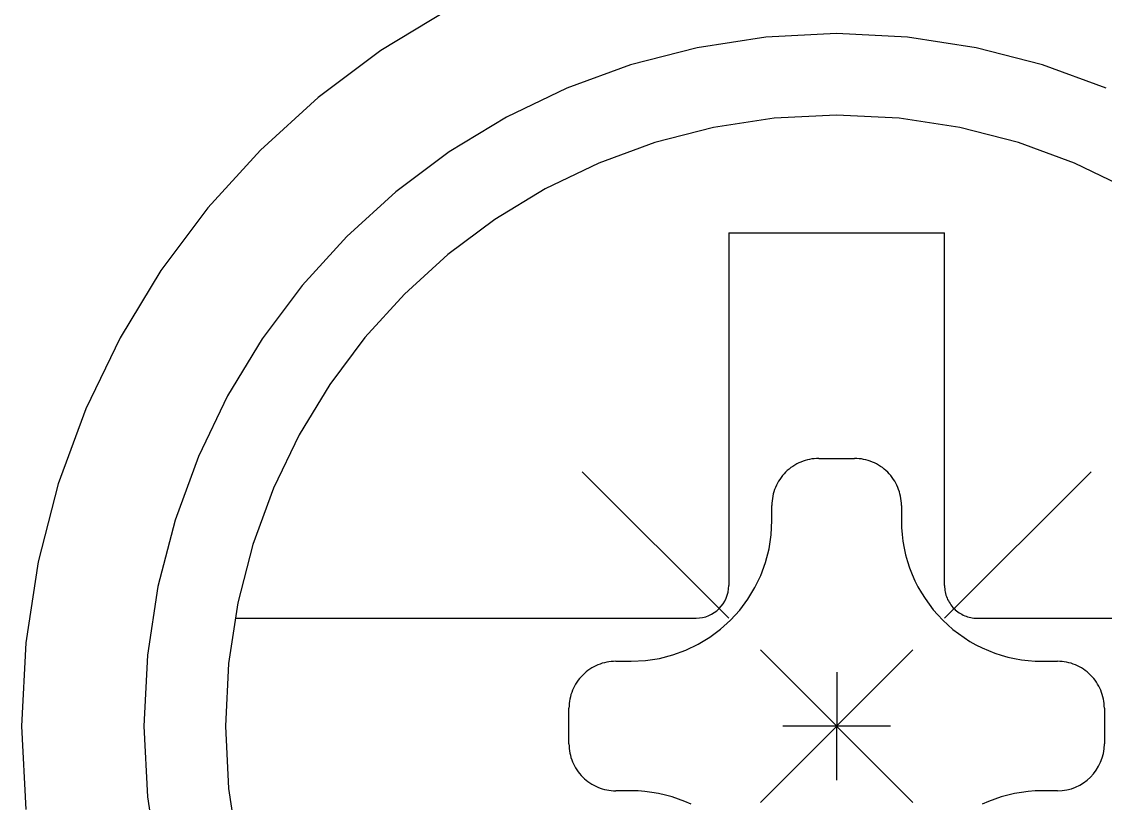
# Model space of a CAD drawing. Header units: millimetres. Extents: x -208796 to -83323, y 30910 to 103951.
# Drawn here: x -100255.7 to -100249.65, y 36505.33 to 36509.7 of the extents above; entities that cross this region are included whole.
import ezdxf

# ---------------------------------------------------------------- set-up
doc = ezdxf.new("R2010")
doc.units = ezdxf.units.MM
doc.header["$LTSCALE"] = 3

# ---------------------------------------------------------------- blocks, each defined once
blk = doc.blocks.new('*U99')
for p, q in [((-2.172, 11.7016), (-2.5476, 11.4734)), ((15.8, 11.7016), (15.4244, 11.4734)), ((-0.3961, 11.5479), (-0.7806, 11.4893)), ((0, 11.5678), (-0.3961, 11.5479)), ((0.3958, 11.5479), (0, 11.5678)), ((0, 11.5678), (0, 11.5678)), ((0.7804, 11.4893), (0.3958, 11.5479)), ((17.5759, 11.5479), (17.1914, 11.4893)), ((17.972, 11.5678), (17.5759, 11.5479)), ((18.3678, 11.5479), (17.972, 11.5678)), ((17.972, 11.5678), (17.972, 11.5678)), ((18.7524, 11.4893), (18.3678, 11.5479)), ((-2.5476, 11.4734), (-2.8984, 11.2111)), ((-0.7806, 11.4893), (-1.1518, 11.3939)), ((1.1515, 11.3939), (0.7804, 11.4893)), ((15.4244, 11.4734), (15.0736, 11.2111)), ((17.1914, 11.4893), (16.8202, 11.3939)), ((19.1235, 11.3939), (18.7524, 11.4893)), ((-1.1518, 11.3939), (-1.5076, 11.2636)), ((1.5074, 11.2636), (1.1515, 11.3939)), ((16.8202, 11.3939), (16.4644, 11.2636)), ((19.4794, 11.2636), (19.1235, 11.3939)), ((-2.8984, 11.2111), (-3.2218, 10.9169)), ((-1.5076, 11.2636), (-1.8463, 11.1006)), ((15.0736, 11.2111), (14.7502, 10.9169)), ((16.4644, 11.2636), (16.1257, 11.1006)), ((-1.8463, 11.1006), (-2.1655, 10.9065)), ((-0.3496, 11.0947), (-0.6889, 11.0428)), ((0, 11.1122), (-0.3496, 11.0947)), ((0.3493, 11.0947), (0, 11.1122)), ((0, 11.1122), (0, 11.1122)), ((0.6886, 11.0428), (0.3493, 11.0947)), ((16.1257, 11.1006), (15.8065, 10.9065)), ((17.6224, 11.0947), (17.2831, 11.0428)), ((17.972, 11.1122), (17.6224, 11.0947)), ((18.3213, 11.0947), (17.972, 11.1122)), ((17.972, 11.1122), (17.972, 11.1122)), ((18.6606, 11.0428), (18.3213, 11.0947)), ((-0.6889, 11.0428), (-1.0164, 10.9587)), ((1.016, 10.9587), (0.6886, 11.0428)), ((17.2831, 11.0428), (16.9556, 10.9587)), ((18.988, 10.9587), (18.6606, 11.0428)), ((-3.2218, 10.9169), (-3.516, 10.5934)), ((-2.1655, 10.9065), (-2.4637, 10.6836)), ((-1.0164, 10.9587), (-1.3303, 10.8437)), ((1.33, 10.8437), (1.016, 10.9587)), ((14.7502, 10.9169), (14.456, 10.5934)), ((15.8065, 10.9065), (15.5083, 10.6836)), ((16.9556, 10.9587), (16.6417, 10.8437)), ((19.302, 10.8437), (18.988, 10.9587)), ((-1.3303, 10.8437), (-1.6291, 10.6999)), ((1.6286, 10.6999), (1.33, 10.8437)), ((16.6417, 10.8437), (16.3429, 10.6999)), ((19.6006, 10.6999), (19.302, 10.8437)), ((-2.4637, 10.6836), (-2.7386, 10.4336)), ((-1.6291, 10.6999), (-1.9108, 10.5287)), ((15.5083, 10.6836), (15.2334, 10.4336)), ((16.3429, 10.6999), (16.0612, 10.5287)), ((-3.516, 10.5934), (-3.7783, 10.2426)), ((14.456, 10.5934), (14.1937, 10.2426)), ((-1.9108, 10.5287), (-2.1739, 10.3321)), ((16.0612, 10.5287), (15.7981, 10.3321)), ((-2.7386, 10.4336), (-2.9886, 10.1587)), ((-0.6033, 10.4528), (-0.6033, 8.4809)), ((-0.6033, 10.4528), (0.6033, 10.4528)), ((0.6033, 8.4809), (0.6033, 10.4528)), ((15.2334, 10.4336), (14.9834, 10.1587)), ((17.3687, 10.4528), (17.3687, 8.4809)), ((17.3687, 10.4528), (18.5753, 10.4528)), ((18.5753, 8.4809), (18.5753, 10.4528)), ((-2.1739, 10.3321), (-2.4164, 10.1114)), ((15.7981, 10.3321), (15.5556, 10.1114)), ((-3.7783, 10.2426), (-4.0065, 9.867)), ((14.1937, 10.2426), (13.9655, 9.867)), ((-2.9886, 10.1587), (-3.2115, 9.8605)), ((14.9834, 10.1587), (14.7605, 9.8605)), ((-2.4164, 10.1114), (-2.6371, 9.8689)), ((15.5556, 10.1114), (15.3349, 9.8689)), ((-4.0065, 9.867), (-4.1983, 9.4686)), ((-3.2115, 9.8605), (-3.4056, 9.5413)), ((-2.6371, 9.8689), (-2.8337, 9.6058)), ((13.9655, 9.867), (13.7737, 9.4686)), ((14.7605, 9.8605), (14.5664, 9.5413)), ((15.3349, 9.8689), (15.1383, 9.6058)), ((-2.8337, 9.6058), (-3.0049, 9.3241)), ((15.1383, 9.6058), (14.9671, 9.3241)), ((-3.4056, 9.5413), (-3.5686, 9.2026)), ((14.5664, 9.5413), (14.4034, 9.2026)), ((-4.1983, 9.4686), (-4.3516, 9.0501)), ((13.7737, 9.4686), (13.6204, 9.0501)), ((-3.0049, 9.3241), (-3.1487, 9.0253)), ((14.9671, 9.3241), (14.8233, 9.0253)), ((-3.5686, 9.2026), (-3.6989, 8.8468)), ((-0.2345, 9.1546), (-0.2452, 9.1476)), ((-0.2233, 9.1609), (-0.2345, 9.1546)), ((-0.2118, 9.1666), (-0.2233, 9.1609)), ((-0.2, 9.1717), (-0.2118, 9.1666)), ((-0.1881, 9.1765), (-0.2, 9.1717)), ((-0.1759, 9.1804), (-0.1881, 9.1765)), ((-0.1636, 9.1839), (-0.1759, 9.1804)), ((-0.151, 9.1866), (-0.1636, 9.1839)), ((-0.1384, 9.1889), (-0.151, 9.1866)), ((-0.1255, 9.1904), (-0.1384, 9.1889)), ((-0.1126, 9.1913), (-0.1255, 9.1904)), ((-0.0995, 9.1916), (-0.1126, 9.1913)), ((-0.0995, 9.1916), (-0.0995, 9.1916)), ((-0.0995, 9.1916), (0.0996, 9.1916)), ((0.1125, 9.1913), (0.0996, 9.1916)), ((0.1255, 9.1904), (0.1125, 9.1913)), ((0.1382, 9.1889), (0.1255, 9.1904)), ((0.151, 9.1866), (0.1382, 9.1889)), ((0.1634, 9.1839), (0.151, 9.1866)), ((0.1758, 9.1804), (0.1634, 9.1839)), ((0.1879, 9.1765), (0.1758, 9.1804)), ((0.2, 9.1717), (0.1879, 9.1765)), ((0.2116, 9.1666), (0.2, 9.1717)), ((0.2231, 9.1609), (0.2116, 9.1666)), ((0.2342, 9.1546), (0.2231, 9.1609)), ((0.2452, 9.1476), (0.2342, 9.1546)), ((14.4034, 9.2026), (14.2731, 8.8468)), ((17.7375, 9.1546), (17.7268, 9.1476)), ((17.7487, 9.1609), (17.7375, 9.1546)), ((17.7602, 9.1666), (17.7487, 9.1609)), ((17.772, 9.1717), (17.7602, 9.1666)), ((17.7839, 9.1765), (17.772, 9.1717)), ((17.7961, 9.1804), (17.7839, 9.1765)), ((17.8084, 9.1839), (17.7961, 9.1804)), ((17.821, 9.1866), (17.8084, 9.1839)), ((17.8336, 9.1889), (17.821, 9.1866)), ((17.8465, 9.1904), (17.8336, 9.1889)), ((17.8594, 9.1913), (17.8465, 9.1904)), ((17.8725, 9.1916), (17.8594, 9.1913)), ((17.8725, 9.1916), (17.8725, 9.1916)), ((17.8725, 9.1916), (18.0716, 9.1916)), ((18.0845, 9.1913), (18.0716, 9.1916)), ((18.0975, 9.1904), (18.0845, 9.1913)), ((18.1102, 9.1889), (18.0975, 9.1904)), ((18.123, 9.1866), (18.1102, 9.1889)), ((18.1354, 9.1839), (18.123, 9.1866)), ((18.1478, 9.1804), (18.1354, 9.1839)), ((18.1599, 9.1765), (18.1478, 9.1804)), ((18.172, 9.1717), (18.1599, 9.1765)), ((18.1836, 9.1666), (18.172, 9.1717)), ((18.1951, 9.1609), (18.1836, 9.1666)), ((18.2062, 9.1546), (18.1951, 9.1609)), ((18.2172, 9.1476), (18.2062, 9.1546)), ((-1.4223, 9.1177), (-0.6034, 8.2986)), ((-0.3026, 9.0956), (-0.3107, 9.0855)), ((-0.2942, 9.1054), (-0.3026, 9.0956)), ((-0.2851, 9.1147), (-0.2942, 9.1054)), ((-0.2758, 9.1239), (-0.2851, 9.1147)), ((-0.2851, 9.1147), (-0.2851, 9.1147)), ((-0.2659, 9.1323), (-0.2758, 9.1239)), ((-0.2558, 9.1404), (-0.2659, 9.1323)), ((-0.2452, 9.1476), (-0.2558, 9.1404)), ((0.2556, 9.1404), (0.2452, 9.1476)), ((0.2659, 9.1323), (0.2556, 9.1404)), ((0.2757, 9.1239), (0.2659, 9.1323)), ((0.2852, 9.1147), (0.2757, 9.1239)), ((0.2941, 9.1054), (0.2852, 9.1147)), ((0.2852, 9.1147), (0.2852, 9.1147)), ((0.3025, 9.0956), (0.2941, 9.1054)), ((0.3104, 9.0855), (0.3025, 9.0956)), ((0.6035, 8.2986), (1.4223, 9.1177)), ((16.5497, 9.1177), (17.3686, 8.2986)), ((17.6694, 9.0956), (17.6613, 9.0855)), ((17.6778, 9.1054), (17.6694, 9.0956)), ((17.6869, 9.1147), (17.6778, 9.1054)), ((17.6962, 9.1239), (17.6869, 9.1147)), ((17.6869, 9.1147), (17.6869, 9.1147)), ((17.7061, 9.1323), (17.6962, 9.1239)), ((17.7162, 9.1404), (17.7061, 9.1323)), ((17.7268, 9.1476), (17.7162, 9.1404)), ((18.2276, 9.1404), (18.2172, 9.1476)), ((18.2379, 9.1323), (18.2276, 9.1404)), ((18.2477, 9.1239), (18.2379, 9.1323)), ((18.2572, 9.1147), (18.2477, 9.1239)), ((18.2661, 9.1054), (18.2572, 9.1147)), ((18.2572, 9.1147), (18.2572, 9.1147)), ((18.2745, 9.0956), (18.2661, 9.1054)), ((18.2824, 9.0855), (18.2745, 9.0956)), ((18.5755, 8.2986), (19.3943, 9.1177)), ((-4.3516, 9.0501), (-4.4638, 8.6134)), ((-0.3421, 9.0297), (-0.3469, 9.0178)), ((-0.337, 9.0415), (-0.3421, 9.0297)), ((-0.3313, 9.053), (-0.337, 9.0415)), ((-0.325, 9.0642), (-0.3313, 9.053)), ((-0.318, 9.0749), (-0.325, 9.0642)), ((-0.3107, 9.0855), (-0.318, 9.0749)), ((0.3179, 9.0749), (0.3104, 9.0855)), ((0.3247, 9.0642), (0.3179, 9.0749)), ((0.331, 9.053), (0.3247, 9.0642)), ((0.3367, 9.0415), (0.331, 9.053)), ((0.342, 9.0297), (0.3367, 9.0415)), ((0.3465, 9.0178), (0.342, 9.0297)), ((13.6204, 9.0501), (13.5082, 8.6134)), ((17.6299, 9.0297), (17.6251, 9.0178)), ((17.635, 9.0415), (17.6299, 9.0297)), ((17.6407, 9.053), (17.635, 9.0415)), ((17.647, 9.0642), (17.6407, 9.053)), ((17.654, 9.0749), (17.647, 9.0642)), ((17.6613, 9.0855), (17.654, 9.0749)), ((18.2899, 9.0749), (18.2824, 9.0855)), ((18.2967, 9.0642), (18.2899, 9.0749)), ((18.303, 9.053), (18.2967, 9.0642)), ((18.3087, 9.0415), (18.303, 9.053)), ((18.314, 9.0297), (18.3087, 9.0415)), ((18.3185, 9.0178), (18.314, 9.0297)), ((-3.1487, 9.0253), (-3.2637, 8.7114)), ((-0.3593, 8.9681), (-0.3608, 8.9552)), ((-0.357, 8.9807), (-0.3593, 8.9681)), ((-0.3543, 8.9933), (-0.357, 8.9807)), ((-0.3508, 9.0056), (-0.3543, 8.9933)), ((-0.3469, 9.0178), (-0.3508, 9.0056)), ((0.3506, 9.0056), (0.3465, 9.0178)), ((0.3539, 8.9933), (0.3506, 9.0056)), ((0.3569, 8.9807), (0.3539, 8.9933)), ((0.359, 8.9681), (0.3569, 8.9807)), ((0.3607, 8.9552), (0.359, 8.9681)), ((14.8233, 9.0253), (14.7083, 8.7114)), ((17.6127, 8.9681), (17.6112, 8.9552)), ((17.615, 8.9807), (17.6127, 8.9681)), ((17.6177, 8.9933), (17.615, 8.9807)), ((17.6212, 9.0056), (17.6177, 8.9933)), ((17.6251, 9.0178), (17.6212, 9.0056)), ((18.3226, 9.0056), (18.3185, 9.0178)), ((18.3259, 8.9933), (18.3226, 9.0056)), ((18.3289, 8.9807), (18.3259, 8.9933)), ((18.331, 8.9681), (18.3289, 8.9807)), ((18.3327, 8.9552), (18.331, 8.9681)), ((-0.3617, 8.9423), (-0.362, 8.9292)), ((-0.362, 8.8445), (-0.362, 8.9292)), ((-0.3608, 8.9552), (-0.3617, 8.9423)), ((0.3616, 8.9423), (0.3607, 8.9552)), ((0.3621, 8.9292), (0.3616, 8.9423)), ((0.3621, 8.9292), (0.3621, 8.8445)), ((0.3621, 8.9292), (0.3621, 8.9292)), ((17.6103, 8.9423), (17.61, 8.9292)), ((17.61, 8.8445), (17.61, 8.9292)), ((17.6112, 8.9552), (17.6103, 8.9423)), ((18.3336, 8.9423), (18.3327, 8.9552)), ((18.3341, 8.9292), (18.3336, 8.9423)), ((18.3341, 8.9292), (18.3341, 8.8445)), ((18.3341, 8.9292), (18.3341, 8.9292)), ((-3.6989, 8.8468), (-3.7943, 8.4756)), ((14.2731, 8.8468), (14.1777, 8.4756)), ((-0.3662, 8.7642), (-0.362, 8.8445)), ((0.3621, 8.8445), (0.3621, 8.8445)), ((0.3621, 8.8445), (0.363, 8.8056)), ((0.363, 8.8056), (0.3658, 8.7668)), ((17.6058, 8.7642), (17.61, 8.8445)), ((18.3341, 8.8445), (18.3341, 8.8445)), ((18.3341, 8.8445), (18.335, 8.8056)), ((18.335, 8.8056), (18.3378, 8.7668)), ((-0.3781, 8.686), (-0.3662, 8.7642)), ((0.3658, 8.7668), (0.3706, 8.7284)), ((0.3706, 8.7284), (0.3772, 8.6903)), ((17.5939, 8.686), (17.6058, 8.7642)), ((18.3378, 8.7668), (18.3426, 8.7284)), ((18.3426, 8.7284), (18.3492, 8.6903)), ((-3.2637, 8.7114), (-3.3478, 8.3839)), ((-0.3976, 8.6106), (-0.3781, 8.686)), ((0.3772, 8.6903), (0.3856, 8.6528)), ((14.7083, 8.7114), (14.6242, 8.3839)), ((17.5744, 8.6106), (17.5939, 8.686)), ((18.3492, 8.6903), (18.3576, 8.6528)), ((-4.4638, 8.6134), (-4.5329, 8.161)), ((-0.424, 8.5381), (-0.3976, 8.6106)), ((0.3856, 8.6528), (0.3959, 8.6157)), ((0.3959, 8.6157), (0.4079, 8.5793)), ((13.5082, 8.6134), (13.4391, 8.161)), ((17.548, 8.5381), (17.5744, 8.6106)), ((18.3576, 8.6528), (18.3679, 8.6157)), ((18.3679, 8.6157), (18.3799, 8.5793)), ((0.4079, 8.5793), (0.4219, 8.5433)), ((0.4219, 8.5433), (0.4373, 8.5083)), ((18.3799, 8.5793), (18.3939, 8.5433)), ((18.3939, 8.5433), (18.4093, 8.5083)), ((-0.4572, 8.4694), (-0.424, 8.5381)), ((0.4373, 8.5083), (0.4546, 8.4739)), ((17.5148, 8.4694), (17.548, 8.5381)), ((18.4093, 8.5083), (18.4266, 8.4739)), ((-3.7943, 8.4756), (-3.8529, 8.0911)), ((-0.6178, 8.41), (-0.6117, 8.4269)), ((-0.6117, 8.4269), (-0.6071, 8.4443)), ((-0.6071, 8.4443), (-0.6044, 8.4624)), ((-0.6044, 8.4624), (-0.6033, 8.4809)), ((-0.4966, 8.4044), (-0.4572, 8.4694)), ((0.4546, 8.4739), (0.4735, 8.4405)), ((0.4735, 8.4405), (0.4942, 8.4078)), ((0.6033, 8.4809), (0.6033, 8.4809)), ((0.6033, 8.4809), (0.6034, 8.472)), ((0.6034, 8.472), (0.6041, 8.463)), ((0.6041, 8.463), (0.6051, 8.4542)), ((0.6051, 8.4542), (0.6068, 8.4453)), ((0.6068, 8.4453), (0.6086, 8.4367)), ((0.6086, 8.4367), (0.611, 8.428)), ((0.611, 8.428), (0.6138, 8.4196)), ((14.1777, 8.4756), (14.1191, 8.0911)), ((17.3542, 8.41), (17.3603, 8.4269)), ((17.3603, 8.4269), (17.3649, 8.4443)), ((17.3649, 8.4443), (17.3676, 8.4624)), ((17.3676, 8.4624), (17.3687, 8.4809)), ((17.4754, 8.4044), (17.5148, 8.4694)), ((18.4266, 8.4739), (18.4455, 8.4405)), ((18.4455, 8.4405), (18.4662, 8.4078)), ((18.5753, 8.4809), (18.5753, 8.4809)), ((18.5753, 8.4809), (18.5754, 8.472)), ((18.5754, 8.472), (18.5761, 8.463)), ((18.5761, 8.463), (18.5771, 8.4542)), ((18.5771, 8.4542), (18.5788, 8.4453)), ((18.5788, 8.4453), (18.5806, 8.4367)), ((18.5806, 8.4367), (18.583, 8.428)), ((18.583, 8.428), (18.5858, 8.4196)), ((-3.3478, 8.3839), (-3.3997, 8.0446)), ((-0.6568, 8.352), (-0.6452, 8.3651)), ((-0.6452, 8.3651), (-0.6347, 8.3791)), ((-0.6347, 8.3791), (-0.6256, 8.3942)), ((-0.6256, 8.3942), (-0.6178, 8.41)), ((-0.5419, 8.3439), (-0.4966, 8.4044)), ((0.4942, 8.4078), (0.5163, 8.3763)), ((0.5163, 8.3763), (0.5402, 8.3457)), ((0.6138, 8.4196), (0.6171, 8.4112)), ((0.6171, 8.4112), (0.6205, 8.4033)), ((0.6205, 8.4033), (0.6246, 8.3953)), ((0.6246, 8.3953), (0.6289, 8.3876)), ((0.6289, 8.3876), (0.6338, 8.3799)), ((0.6338, 8.3799), (0.6389, 8.3726)), ((0.6389, 8.3726), (0.6445, 8.3655)), ((0.6445, 8.3655), (0.6503, 8.3587)), ((14.6242, 8.3839), (14.5723, 8.0446)), ((17.3152, 8.352), (17.3268, 8.3651)), ((17.3268, 8.3651), (17.3373, 8.3791)), ((17.3373, 8.3791), (17.3464, 8.3942)), ((17.3464, 8.3942), (17.3542, 8.41)), ((17.4301, 8.3439), (17.4754, 8.4044)), ((18.4662, 8.4078), (18.4883, 8.3763)), ((18.4883, 8.3763), (18.5122, 8.3457)), ((18.5858, 8.4196), (18.5891, 8.4112)), ((18.5891, 8.4112), (18.5925, 8.4033)), ((18.5925, 8.4033), (18.5966, 8.3953)), ((18.5966, 8.3953), (18.6009, 8.3876)), ((18.6009, 8.3876), (18.6058, 8.3799)), ((18.6058, 8.3799), (18.6109, 8.3726)), ((18.6109, 8.3726), (18.6165, 8.3655)), ((18.6165, 8.3655), (18.6223, 8.3587)), ((-0.7671, 8.2997), (-0.7491, 8.3024)), ((-0.7491, 8.3024), (-0.7317, 8.3069)), ((-0.7317, 8.3069), (-0.7148, 8.313)), ((-0.7148, 8.313), (-0.699, 8.3208)), ((-0.699, 8.3208), (-0.6839, 8.3299)), ((-0.6839, 8.3299), (-0.6699, 8.3404)), ((-0.6699, 8.3404), (-0.6568, 8.352)), ((-0.5926, 8.2879), (-0.5419, 8.3439)), ((0.5402, 8.3457), (0.5656, 8.3163)), ((0.5656, 8.3163), (0.5927, 8.2878)), ((0.6503, 8.3587), (0.6567, 8.352)), ((0.6567, 8.352), (0.6567, 8.352)), ((0.6567, 8.352), (0.6631, 8.3459)), ((0.6631, 8.3459), (0.6699, 8.34)), ((0.6699, 8.34), (0.677, 8.3345)), ((0.677, 8.3345), (0.6844, 8.3293)), ((0.6844, 8.3293), (0.6918, 8.3246)), ((0.6918, 8.3246), (0.6996, 8.3202)), ((0.6996, 8.3202), (0.7076, 8.3162)), ((0.7076, 8.3162), (0.7158, 8.3125)), ((0.7158, 8.3125), (0.724, 8.3094)), ((0.724, 8.3094), (0.7324, 8.3066)), ((0.7324, 8.3066), (0.741, 8.3043)), ((0.741, 8.3043), (0.7498, 8.3022)), ((0.7498, 8.3022), (0.7585, 8.3007)), ((0.7585, 8.3007), (0.7675, 8.2995)), ((17.2049, 8.2997), (17.2229, 8.3024)), ((17.2229, 8.3024), (17.2403, 8.3069)), ((17.2403, 8.3069), (17.2572, 8.313)), ((17.2572, 8.313), (17.273, 8.3208)), ((17.273, 8.3208), (17.2881, 8.3299)), ((17.2881, 8.3299), (17.3021, 8.3404)), ((17.3021, 8.3404), (17.3152, 8.352)), ((17.3794, 8.2879), (17.4301, 8.3439)), ((18.5122, 8.3457), (18.5376, 8.3163)), ((18.5376, 8.3163), (18.5647, 8.2878)), ((18.6223, 8.3587), (18.6287, 8.352)), ((18.6287, 8.352), (18.6287, 8.352)), ((18.6287, 8.352), (18.6351, 8.3459)), ((18.6351, 8.3459), (18.6419, 8.34)), ((18.6419, 8.34), (18.649, 8.3345)), ((18.649, 8.3345), (18.6564, 8.3293)), ((18.6564, 8.3293), (18.6638, 8.3246)), ((18.6638, 8.3246), (18.6716, 8.3202)), ((18.6716, 8.3202), (18.6796, 8.3162)), ((18.6796, 8.3162), (18.6878, 8.3125)), ((18.6878, 8.3125), (18.696, 8.3094)), ((18.696, 8.3094), (18.7044, 8.3066)), ((18.7044, 8.3066), (18.713, 8.3043)), ((18.713, 8.3043), (18.7218, 8.3022)), ((18.7218, 8.3022), (18.7305, 8.3007)), ((18.7305, 8.3007), (18.7395, 8.2995)), ((-3.3635, 8.2986), (-0.7856, 8.2986)), ((-0.7856, 8.2986), (-0.7671, 8.2997)), ((-0.7856, 8.2986), (-0.7856, 8.2986)), ((-0.6487, 8.2372), (-0.5926, 8.2879)), ((0.5927, 8.2878), (0.5927, 8.2878)), ((0.5927, 8.2878), (0.6209, 8.261)), ((0.6209, 8.261), (0.6503, 8.2356)), ((0.7675, 8.2995), (0.7765, 8.2989)), ((0.7765, 8.2989), (0.7856, 8.2986)), ((0.7856, 8.2986), (3.3635, 8.2986)), ((14.6085, 8.2986), (17.1864, 8.2986)), ((17.1864, 8.2986), (17.2049, 8.2997)), ((17.1864, 8.2986), (17.1864, 8.2986)), ((17.3233, 8.2372), (17.3794, 8.2879)), ((18.5647, 8.2878), (18.5647, 8.2878)), ((18.5647, 8.2878), (18.5929, 8.261)), ((18.5929, 8.261), (18.6223, 8.2356)), ((18.7395, 8.2995), (18.7485, 8.2989)), ((18.7485, 8.2989), (18.7576, 8.2986)), ((18.7576, 8.2986), (21.3355, 8.2986)), ((-0.7742, 8.1524), (-0.7092, 8.1918)), ((-0.7092, 8.1918), (-0.6487, 8.2372)), ((0.6503, 8.2356), (0.6808, 8.2119)), ((0.6808, 8.2119), (0.7125, 8.1896)), ((0.7125, 8.1896), (0.745, 8.169)), ((17.1978, 8.1524), (17.2628, 8.1918)), ((17.2628, 8.1918), (17.3233, 8.2372)), ((18.6223, 8.2356), (18.6528, 8.2119)), ((18.6528, 8.2119), (18.6845, 8.1896)), ((18.6845, 8.1896), (18.717, 8.169)), ((-4.5329, 8.161), (-4.5563, 7.695)), ((-0.9154, 8.0928), (-0.8429, 8.1192)), ((-0.8429, 8.1192), (-0.7742, 8.1524)), ((-0.4266, 7.2682), (0.4267, 8.1218)), ((-0.4266, 8.1218), (0.4267, 7.2682)), ((0.745, 8.169), (0.7785, 8.1501)), ((0.7785, 8.1501), (0.8128, 8.1328)), ((0.8128, 8.1328), (0.848, 8.1172)), ((13.4391, 8.161), (13.4157, 7.695)), ((17.0566, 8.0928), (17.1291, 8.1192)), ((17.1291, 8.1192), (17.1978, 8.1524)), ((17.5454, 7.2682), (18.3987, 8.1218)), ((17.5454, 8.1218), (18.3987, 7.2682)), ((18.717, 8.169), (18.7505, 8.1501)), ((18.7505, 8.1501), (18.7848, 8.1328)), ((18.7848, 8.1328), (18.82, 8.1172)), ((-3.8529, 8.0911), (-3.8728, 7.695)), ((-1.1493, 8.0572), (-1.069, 8.0614)), ((-1.069, 8.0614), (-0.9908, 8.0733)), ((-0.9908, 8.0733), (-0.9154, 8.0928)), ((0.848, 8.1172), (0.8837, 8.1034)), ((0.8837, 8.1034), (0.9202, 8.0914)), ((0.9202, 8.0914), (0.9572, 8.0812)), ((0.9572, 8.0812), (0.995, 8.0725)), ((0.995, 8.0725), (1.0329, 8.0659)), ((1.0329, 8.0659), (1.0715, 8.0611)), ((1.0715, 8.0611), (1.1103, 8.0583)), ((1.1103, 8.0583), (1.1494, 8.0572)), ((14.1191, 8.0911), (14.0992, 7.695)), ((16.8227, 8.0572), (16.903, 8.0614)), ((16.903, 8.0614), (16.9812, 8.0733)), ((16.9812, 8.0733), (17.0566, 8.0928)), ((18.82, 8.1172), (18.8557, 8.1034)), ((18.8557, 8.1034), (18.8922, 8.0914)), ((18.8922, 8.0914), (18.9292, 8.0812)), ((18.9292, 8.0812), (18.967, 8.0725)), ((18.967, 8.0725), (19.0049, 8.0659)), ((19.0049, 8.0659), (19.0435, 8.0611)), ((19.0435, 8.0611), (19.0823, 8.0583)), ((19.0823, 8.0583), (19.1214, 8.0572)), ((-3.3997, 8.0446), (-3.4172, 7.695)), ((-1.4005, 7.9978), (-1.4103, 7.9894)), ((-1.3904, 8.0059), (-1.4005, 7.9978)), ((-1.3798, 8.0132), (-1.3904, 8.0059)), ((-1.3691, 8.0202), (-1.3798, 8.0132)), ((-1.3579, 8.0265), (-1.3691, 8.0202)), ((-1.3464, 8.0322), (-1.3579, 8.0265)), ((-1.3346, 8.0373), (-1.3464, 8.0322)), ((-1.3227, 8.0421), (-1.3346, 8.0373)), ((-1.3105, 8.046), (-1.3227, 8.0421)), ((-1.2982, 8.0495), (-1.3105, 8.046)), ((-1.2856, 8.0522), (-1.2982, 8.0495)), ((-1.273, 8.0545), (-1.2856, 8.0522)), ((-1.2601, 8.056), (-1.273, 8.0545)), ((-1.2472, 8.0569), (-1.2601, 8.056)), ((-1.2341, 8.0572), (-1.2472, 8.0569)), ((-1.2341, 8.0572), (-1.1493, 8.0572)), ((-1.2341, 8.0572), (-1.2341, 8.0572)), ((-1.1493, 8.0572), (-1.1493, 8.0572)), ((1.1494, 8.0572), (1.2341, 8.0572)), ((1.247, 8.0569), (1.2341, 8.0572)), ((1.26, 8.056), (1.247, 8.0569)), ((1.2727, 8.0545), (1.26, 8.056)), ((1.2855, 8.0522), (1.2727, 8.0545)), ((1.2979, 8.0495), (1.2855, 8.0522)), ((1.3103, 8.046), (1.2979, 8.0495)), ((1.3224, 8.0421), (1.3103, 8.046)), ((1.3345, 8.0373), (1.3224, 8.0421)), ((1.3461, 8.0322), (1.3345, 8.0373)), ((1.3576, 8.0265), (1.3461, 8.0322)), ((1.3687, 8.0202), (1.3576, 8.0265)), ((1.3797, 8.0132), (1.3687, 8.0202)), ((1.3901, 8.0059), (1.3797, 8.0132)), ((1.4004, 7.9978), (1.3901, 8.0059)), ((1.4102, 7.9894), (1.4004, 7.9978)), ((14.5723, 8.0446), (14.5548, 7.695)), ((16.5715, 7.9978), (16.5617, 7.9894)), ((16.5816, 8.0059), (16.5715, 7.9978)), ((16.5922, 8.0132), (16.5816, 8.0059)), ((16.6029, 8.0202), (16.5922, 8.0132)), ((16.6141, 8.0265), (16.6029, 8.0202)), ((16.6256, 8.0322), (16.6141, 8.0265)), ((16.6374, 8.0373), (16.6256, 8.0322)), ((16.6493, 8.0421), (16.6374, 8.0373)), ((16.6615, 8.046), (16.6493, 8.0421)), ((16.6738, 8.0495), (16.6615, 8.046)), ((16.6864, 8.0522), (16.6738, 8.0495)), ((16.699, 8.0545), (16.6864, 8.0522)), ((16.7119, 8.056), (16.699, 8.0545)), ((16.7248, 8.0569), (16.7119, 8.056)), ((16.7379, 8.0572), (16.7248, 8.0569)), ((16.7379, 8.0572), (16.8227, 8.0572)), ((16.7379, 8.0572), (16.7379, 8.0572)), ((16.8227, 8.0572), (16.8227, 8.0572)), ((19.1214, 8.0572), (19.2061, 8.0572)), ((19.219, 8.0569), (19.2061, 8.0572)), ((19.232, 8.056), (19.219, 8.0569)), ((19.2447, 8.0545), (19.232, 8.056)), ((19.2575, 8.0522), (19.2447, 8.0545)), ((19.2699, 8.0495), (19.2575, 8.0522)), ((19.2823, 8.046), (19.2699, 8.0495)), ((19.2944, 8.0421), (19.2823, 8.046)), ((19.3065, 8.0373), (19.2944, 8.0421)), ((19.3181, 8.0322), (19.3065, 8.0373)), ((19.3296, 8.0265), (19.3181, 8.0322)), ((19.3407, 8.0202), (19.3296, 8.0265)), ((19.3517, 8.0132), (19.3407, 8.0202)), ((19.3621, 8.0059), (19.3517, 8.0132)), ((19.3724, 7.9978), (19.3621, 8.0059)), ((19.3822, 7.9894), (19.3724, 7.9978)), ((-1.4525, 7.9405), (-1.4595, 7.9298)), ((-1.4452, 7.9511), (-1.4525, 7.9405)), ((-1.4371, 7.9612), (-1.4452, 7.9511)), ((-1.4287, 7.971), (-1.4371, 7.9612)), ((-1.4196, 7.9803), (-1.4287, 7.971)), ((-1.4103, 7.9894), (-1.4196, 7.9803)), ((-1.4196, 7.9803), (-1.4196, 7.9803)), ((0.0001, 7.9968), (0, 7.3933)), ((1.4197, 7.9803), (1.4102, 7.9894)), ((1.4286, 7.971), (1.4197, 7.9803)), ((1.4197, 7.9803), (1.4197, 7.9803)), ((1.437, 7.9612), (1.4286, 7.971)), ((1.4449, 7.9511), (1.437, 7.9612)), ((1.4524, 7.9405), (1.4449, 7.9511)), ((1.4592, 7.9298), (1.4524, 7.9405)), ((16.5195, 7.9405), (16.5125, 7.9298)), ((16.5268, 7.9511), (16.5195, 7.9405)), ((16.5349, 7.9612), (16.5268, 7.9511)), ((16.5433, 7.971), (16.5349, 7.9612)), ((16.5524, 7.9803), (16.5433, 7.971)), ((16.5617, 7.9894), (16.5524, 7.9803)), ((16.5524, 7.9803), (16.5524, 7.9803)), ((17.9721, 7.9968), (17.972, 7.3933)), ((19.3917, 7.9803), (19.3822, 7.9894)), ((19.4006, 7.971), (19.3917, 7.9803)), ((19.3917, 7.9803), (19.3917, 7.9803)), ((19.409, 7.9612), (19.4006, 7.971)), ((19.4169, 7.9511), (19.409, 7.9612)), ((19.4244, 7.9405), (19.4169, 7.9511)), ((19.4312, 7.9298), (19.4244, 7.9405)), ((-1.4814, 7.8834), (-1.4853, 7.8712)), ((-1.4766, 7.8953), (-1.4814, 7.8834)), ((-1.4715, 7.9071), (-1.4766, 7.8953)), ((-1.4658, 7.9186), (-1.4715, 7.9071)), ((-1.4595, 7.9298), (-1.4658, 7.9186)), ((1.4655, 7.9186), (1.4592, 7.9298)), ((1.4712, 7.9071), (1.4655, 7.9186)), ((1.4766, 7.8953), (1.4712, 7.9071)), ((1.4811, 7.8834), (1.4766, 7.8953)), ((1.4851, 7.8712), (1.4811, 7.8834)), ((16.4906, 7.8834), (16.4867, 7.8712)), ((16.4954, 7.8953), (16.4906, 7.8834)), ((16.5005, 7.9071), (16.4954, 7.8953)), ((16.5062, 7.9186), (16.5005, 7.9071)), ((16.5125, 7.9298), (16.5062, 7.9186)), ((19.4375, 7.9186), (19.4312, 7.9298)), ((19.4432, 7.9071), (19.4375, 7.9186)), ((19.4486, 7.8953), (19.4432, 7.9071)), ((19.4531, 7.8834), (19.4486, 7.8953)), ((19.4571, 7.8712), (19.4531, 7.8834)), ((-1.4953, 7.8208), (-1.4962, 7.8079)), ((-1.4938, 7.8337), (-1.4953, 7.8208)), ((-1.4915, 7.8463), (-1.4938, 7.8337)), ((-1.4888, 7.8589), (-1.4915, 7.8463)), ((-1.4853, 7.8712), (-1.4888, 7.8589)), ((1.4884, 7.8589), (1.4851, 7.8712)), ((1.4914, 7.8463), (1.4884, 7.8589)), ((1.4935, 7.8337), (1.4914, 7.8463)), ((1.4952, 7.8208), (1.4935, 7.8337)), ((1.4961, 7.8079), (1.4952, 7.8208)), ((16.4767, 7.8208), (16.4758, 7.8079)), ((16.4782, 7.8337), (16.4767, 7.8208)), ((16.4805, 7.8463), (16.4782, 7.8337)), ((16.4832, 7.8589), (16.4805, 7.8463)), ((16.4867, 7.8712), (16.4832, 7.8589)), ((19.4604, 7.8589), (19.4571, 7.8712)), ((19.4634, 7.8463), (19.4604, 7.8589)), ((19.4655, 7.8337), (19.4634, 7.8463)), ((19.4672, 7.8208), (19.4655, 7.8337)), ((19.4681, 7.8079), (19.4672, 7.8208)), ((-1.4962, 7.8079), (-1.4965, 7.7948)), ((-1.4965, 7.5953), (-1.4965, 7.7948)), ((1.4966, 7.7948), (1.4961, 7.8079)), ((1.4966, 7.7948), (1.4966, 7.7948)), ((1.4966, 7.7948), (1.4966, 7.5953)), ((16.4758, 7.8079), (16.4755, 7.7948)), ((16.4755, 7.5953), (16.4755, 7.7948)), ((19.4686, 7.7948), (19.4681, 7.8079)), ((19.4686, 7.7948), (19.4686, 7.7948)), ((19.4686, 7.7948), (19.4686, 7.5953)), ((-4.5563, 7.695), (-4.5563, 7.695)), ((-4.5563, 7.695), (-4.5329, 7.2293)), ((-3.8728, 7.695), (-3.8728, 7.695)), ((-3.8728, 7.695), (-3.8529, 7.2992)), ((-3.4172, 7.695), (-3.4172, 7.695)), ((-3.4172, 7.695), (-3.3997, 7.3457)), ((0.3018, 7.695), (-0.3017, 7.6951)), ((13.4157, 7.695), (13.4157, 7.695)), ((13.4157, 7.695), (13.4391, 7.2293)), ((14.0992, 7.695), (14.0992, 7.695)), ((14.0992, 7.695), (14.1191, 7.2992)), ((14.5548, 7.695), (14.5548, 7.695)), ((14.5548, 7.695), (14.5723, 7.3457)), ((18.2738, 7.695), (17.6703, 7.6951)), ((-1.4965, 7.5953), (-1.4965, 7.5953)), ((-1.4965, 7.5953), (-1.4962, 7.5824)), ((-1.4962, 7.5824), (-1.4953, 7.5694)), ((1.4951, 7.5686), (1.4966, 7.5953)), ((16.4755, 7.5953), (16.4755, 7.5953)), ((16.4755, 7.5953), (16.4758, 7.5824)), ((16.4758, 7.5824), (16.4767, 7.5694)), ((19.4671, 7.5686), (19.4686, 7.5953)), ((-1.4953, 7.5694), (-1.4938, 7.5567)), ((-1.4938, 7.5567), (-1.4915, 7.5439)), ((-1.4915, 7.5439), (-1.4888, 7.5315)), ((-1.4888, 7.5315), (-1.4853, 7.5191)), ((-1.4853, 7.5191), (-1.4814, 7.507)), ((1.4759, 7.4932), (1.4846, 7.5174)), ((1.4846, 7.5174), (1.4912, 7.5425)), ((1.4912, 7.5425), (1.4951, 7.5686)), ((16.4767, 7.5694), (16.4782, 7.5567)), ((16.4782, 7.5567), (16.4805, 7.5439)), ((16.4805, 7.5439), (16.4832, 7.5315)), ((16.4832, 7.5315), (16.4867, 7.5191)), ((16.4867, 7.5191), (16.4906, 7.507)), ((19.4479, 7.4932), (19.4566, 7.5174)), ((19.4566, 7.5174), (19.4632, 7.5425)), ((19.4632, 7.5425), (19.4671, 7.5686)), ((-1.4814, 7.507), (-1.4766, 7.4949)), ((-1.4766, 7.4949), (-1.4715, 7.4833)), ((-1.4715, 7.4833), (-1.4658, 7.4718)), ((-1.4658, 7.4718), (-1.4595, 7.4607)), ((-1.4595, 7.4607), (-1.4525, 7.4497)), ((1.4516, 7.4487), (1.4647, 7.4704)), ((1.4647, 7.4704), (1.4759, 7.4932)), ((16.4906, 7.507), (16.4954, 7.4949)), ((16.4954, 7.4949), (16.5005, 7.4833)), ((16.5005, 7.4833), (16.5062, 7.4718)), ((16.5062, 7.4718), (16.5125, 7.4607)), ((16.5125, 7.4607), (16.5195, 7.4497)), ((19.4236, 7.4487), (19.4367, 7.4704)), ((19.4367, 7.4704), (19.4479, 7.4932)), ((-1.4525, 7.4497), (-1.4452, 7.4393)), ((-1.4452, 7.4393), (-1.4371, 7.429)), ((-1.4371, 7.429), (-1.4287, 7.4192)), ((-1.4287, 7.4192), (-1.4196, 7.4097)), ((-1.4196, 7.4097), (-1.4196, 7.4097)), ((-1.4196, 7.4097), (-1.4103, 7.4008)), ((-1.4103, 7.4008), (-1.4005, 7.3924)), ((-1.4005, 7.3924), (-1.3904, 7.3845)), ((1.3807, 7.3779), (1.4009, 7.393)), ((1.4009, 7.393), (1.4197, 7.4098)), ((1.4197, 7.4098), (1.4365, 7.4285)), ((1.4365, 7.4285), (1.4516, 7.4487)), ((16.5195, 7.4497), (16.5268, 7.4393)), ((16.5268, 7.4393), (16.5349, 7.429)), ((16.5349, 7.429), (16.5433, 7.4192)), ((16.5433, 7.4192), (16.5524, 7.4097)), ((16.5524, 7.4097), (16.5524, 7.4097)), ((16.5524, 7.4097), (16.5617, 7.4008)), ((16.5617, 7.4008), (16.5715, 7.3924)), ((16.5715, 7.3924), (16.5816, 7.3845)), ((19.3527, 7.3779), (19.3729, 7.393)), ((19.3729, 7.393), (19.3917, 7.4098)), ((19.3917, 7.4098), (19.4085, 7.4285)), ((19.4085, 7.4285), (19.4236, 7.4487)), ((-3.3997, 7.3457), (-3.3478, 7.0064)), ((-1.3904, 7.3845), (-1.3798, 7.377)), ((-1.3798, 7.377), (-1.3691, 7.3702)), ((-1.3691, 7.3702), (-1.3579, 7.3639)), ((-1.3579, 7.3639), (-1.3464, 7.3582)), ((-1.3464, 7.3582), (-1.3346, 7.3529)), ((-1.3346, 7.3529), (-1.3227, 7.3484)), ((-1.3227, 7.3484), (-1.3105, 7.3444)), ((-1.3105, 7.3444), (-1.2982, 7.3411)), ((-1.2982, 7.3411), (-1.2856, 7.3381)), ((-1.2856, 7.3381), (-1.273, 7.336)), ((-1.273, 7.336), (-1.2601, 7.3343)), ((-1.2601, 7.3343), (-1.2472, 7.3334)), ((-1.2472, 7.3334), (-1.2341, 7.3329)), ((-1.1493, 7.3329), (-1.2341, 7.3329)), ((-1.1104, 7.332), (-1.1493, 7.3329)), ((-1.0716, 7.3292), (-1.1104, 7.332)), ((1.1103, 7.332), (1.0715, 7.3292)), ((1.1494, 7.3329), (1.1103, 7.332)), ((1.2341, 7.3329), (1.1494, 7.3329)), ((1.1494, 7.3329), (1.1494, 7.3329)), ((1.2341, 7.3329), (1.2608, 7.3344)), ((1.2341, 7.3329), (1.2341, 7.3329)), ((1.2608, 7.3344), (1.2869, 7.3383)), ((1.2869, 7.3383), (1.312, 7.3449)), ((1.312, 7.3449), (1.3362, 7.3536)), ((1.3362, 7.3536), (1.359, 7.3648)), ((1.359, 7.3648), (1.3807, 7.3779)), ((14.5723, 7.3457), (14.6242, 7.0064)), ((16.5816, 7.3845), (16.5922, 7.377)), ((16.5922, 7.377), (16.6029, 7.3702)), ((16.6029, 7.3702), (16.6141, 7.3639)), ((16.6141, 7.3639), (16.6256, 7.3582)), ((16.6256, 7.3582), (16.6374, 7.3529)), ((16.6374, 7.3529), (16.6493, 7.3484)), ((16.6493, 7.3484), (16.6615, 7.3444)), ((16.6615, 7.3444), (16.6738, 7.3411)), ((16.6738, 7.3411), (16.6864, 7.3381)), ((16.6864, 7.3381), (16.699, 7.336)), ((16.699, 7.336), (16.7119, 7.3343)), ((16.7119, 7.3343), (16.7248, 7.3334)), ((16.7248, 7.3334), (16.7379, 7.3329)), ((16.8227, 7.3329), (16.7379, 7.3329)), ((16.8616, 7.332), (16.8227, 7.3329)), ((16.9004, 7.3292), (16.8616, 7.332)), ((19.0823, 7.332), (19.0435, 7.3292)), ((19.1214, 7.3329), (19.0823, 7.332)), ((19.2061, 7.3329), (19.1214, 7.3329)), ((19.1214, 7.3329), (19.1214, 7.3329)), ((19.2061, 7.3329), (19.2328, 7.3344)), ((19.2061, 7.3329), (19.2061, 7.3329)), ((19.2328, 7.3344), (19.2589, 7.3383)), ((19.2589, 7.3383), (19.284, 7.3449)), ((19.284, 7.3449), (19.3082, 7.3536)), ((19.3082, 7.3536), (19.331, 7.3648)), ((19.331, 7.3648), (19.3527, 7.3779)), ((-3.8529, 7.2992), (-3.7943, 6.9146)), ((-1.0332, 7.3244), (-1.0716, 7.3292)), ((-0.9951, 7.3177), (-1.0332, 7.3244)), ((-0.9576, 7.3093), (-0.9951, 7.3177)), ((-0.9205, 7.299), (-0.9576, 7.3093)), ((-0.8841, 7.287), (-0.9205, 7.299)), ((-0.8481, 7.273), (-0.8841, 7.287)), ((-0.8131, 7.2576), (-0.8481, 7.273)), ((0.848, 7.273), (0.8128, 7.2576)), ((0.8837, 7.287), (0.848, 7.273)), ((0.9202, 7.299), (0.8837, 7.287)), ((0.9572, 7.3093), (0.9202, 7.299)), ((0.995, 7.3177), (0.9572, 7.3093)), ((1.0329, 7.3244), (0.995, 7.3177)), ((1.0715, 7.3292), (1.0329, 7.3244)), ((14.1191, 7.2992), (14.1777, 6.9146)), ((16.9388, 7.3244), (16.9004, 7.3292)), ((16.9769, 7.3177), (16.9388, 7.3244)), ((17.0144, 7.3093), (16.9769, 7.3177)), ((17.0515, 7.299), (17.0144, 7.3093)), ((17.0879, 7.287), (17.0515, 7.299)), ((17.1239, 7.273), (17.0879, 7.287)), ((17.1589, 7.2576), (17.1239, 7.273)), ((18.82, 7.273), (18.7848, 7.2576)), ((18.8557, 7.287), (18.82, 7.273)), ((18.8922, 7.299), (18.8557, 7.287)), ((18.9292, 7.3093), (18.8922, 7.299)), ((18.967, 7.3177), (18.9292, 7.3093)), ((19.0049, 7.3244), (18.967, 7.3177)), ((19.0435, 7.3292), (19.0049, 7.3244))]:
    blk.add_line(p, q)

msp = doc.modelspace()

# ---------------------------------------------------------------- block references
for p in [(-100269.1202, 36498.0641), (-100251.1482, 36498.0641)]:
    msp.add_blockref('*U99', p)

doc.saveas('drawing.dxf')
